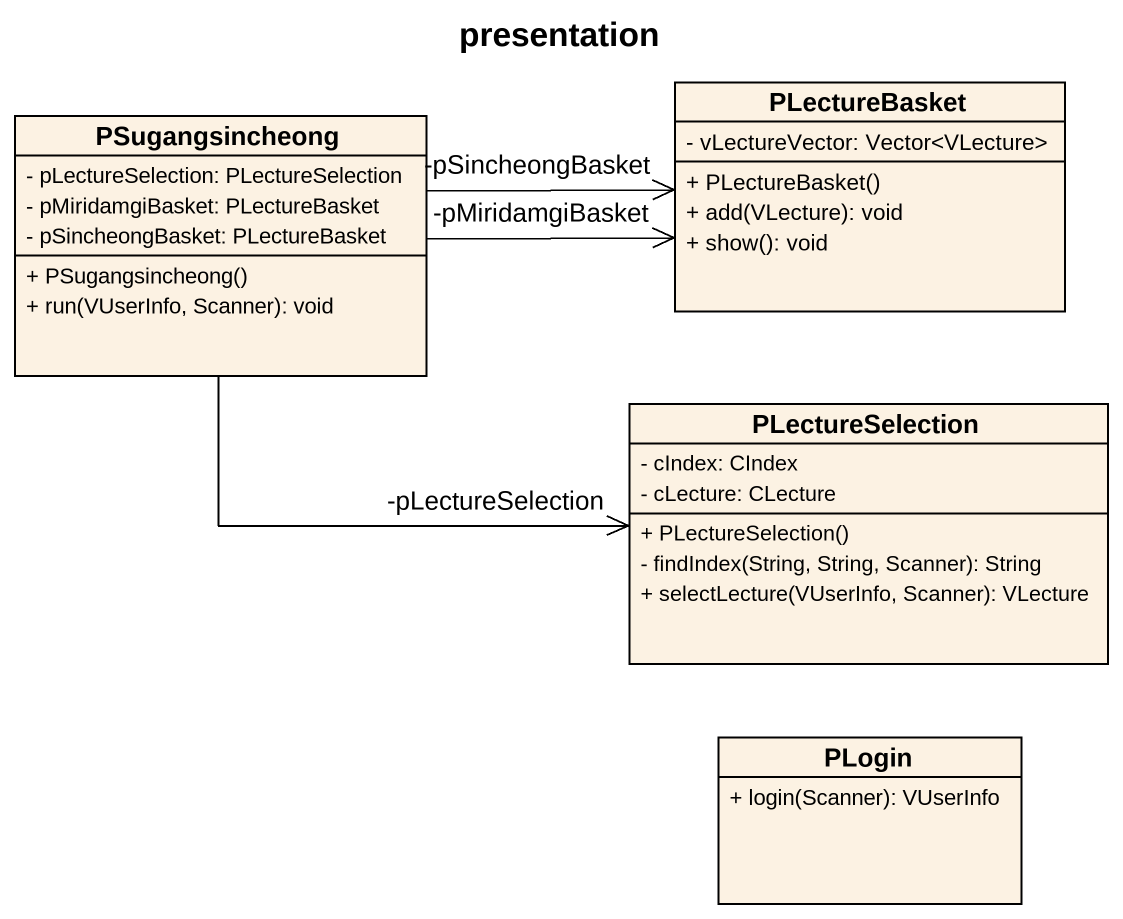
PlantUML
@startuml
title presentation
hide circle
hide empty members
skinparam classAttributeIconSize 0
class PSugangsincheong {
  - pLectureSelection: PLectureSelection
  - pMiridamgiBasket: PLectureBasket
  - pSincheongBasket: PLectureBasket
  + PSugangsincheong()
  + run(VUserInfo, Scanner): void
}
class PLectureBasket {
  - vLectureVector: Vector<VLecture>
  + PLectureBasket()
  + add(VLecture): void
  + show(): void
}
class PLectureSelection {
  - cIndex: CIndex
  - cLecture: CLecture
  + PLectureSelection()
  - findIndex(String, String, Scanner): String
  + selectLecture(VUserInfo, Scanner): VLecture
}
class PLogin {
  + login(Scanner): VUserInfo
}
PSugangsincheong -right-> "-pMiridamgiBasket" PLectureBasket
PSugangsincheong -right-> "-pSincheongBasket" PLectureBasket
PSugangsincheong -right-> "-pLectureSelection" PLectureSelection
@enduml
